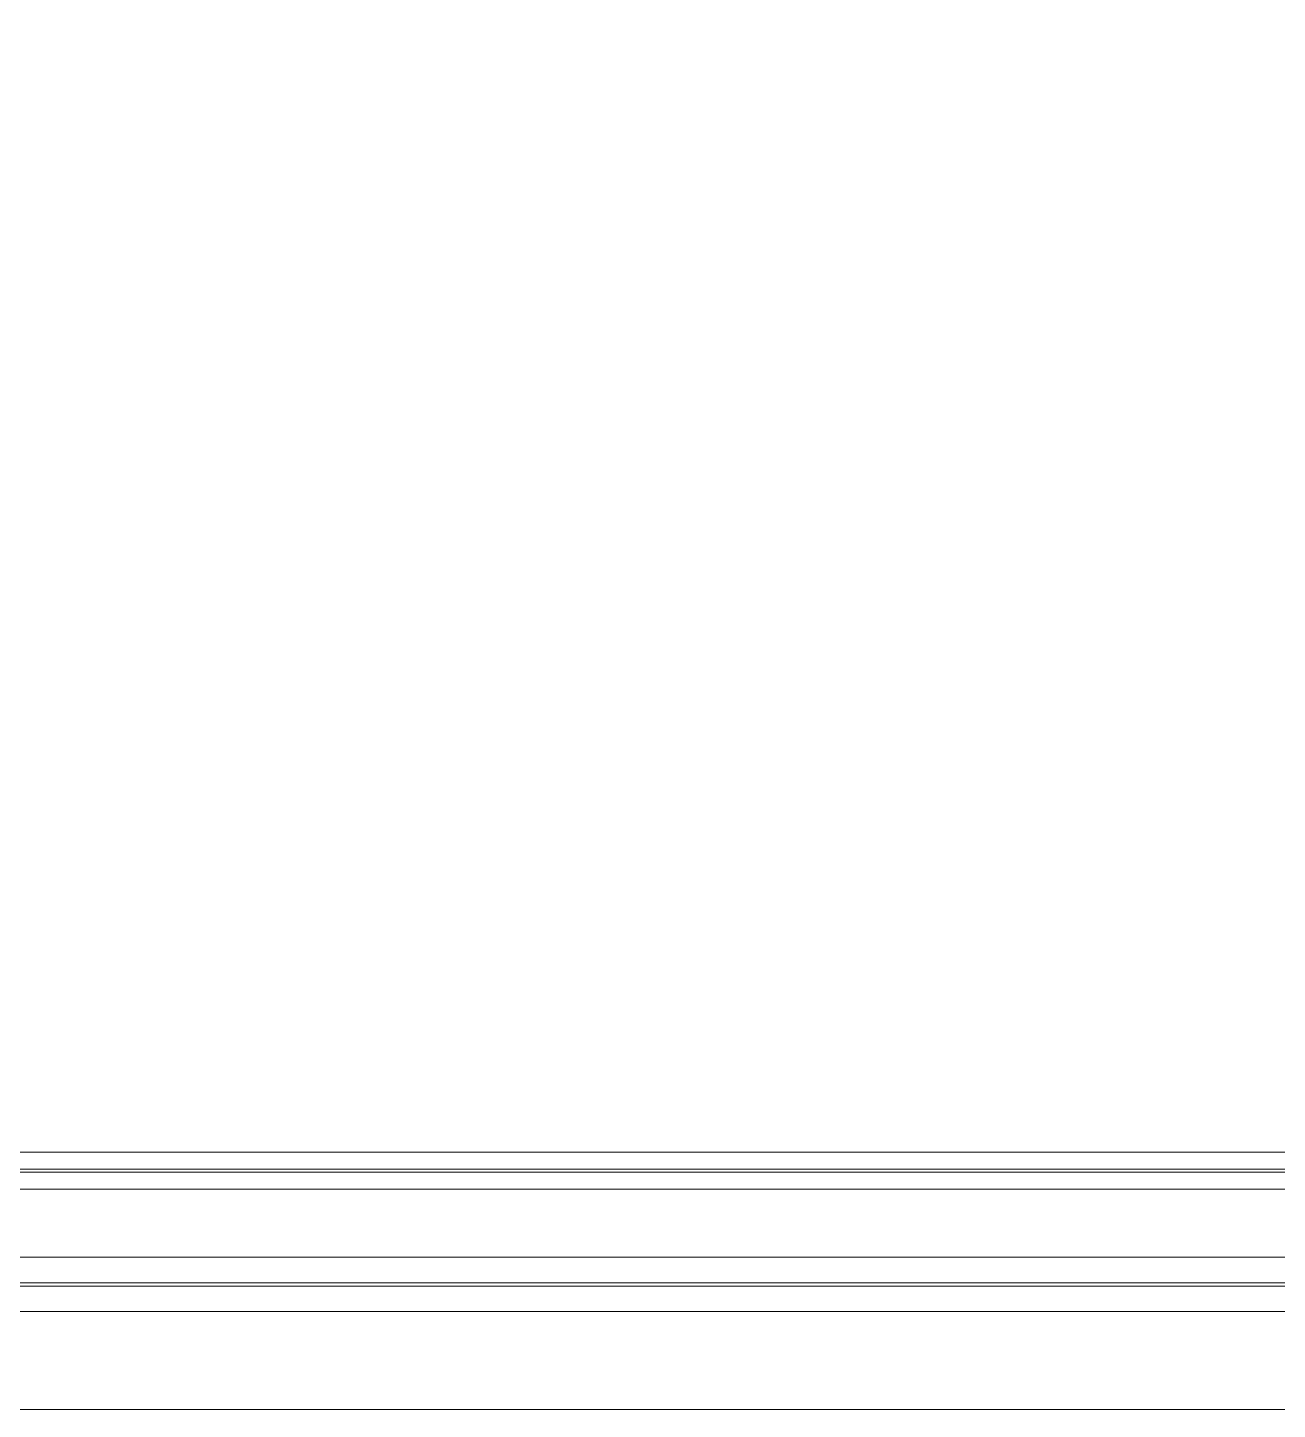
# Model space of a CAD drawing. Extents: x -2050 to 29725, y -1777 to 6820.
# Drawn here: x 13592.22 to 13621.61, y 320 to 352.5 of the extents above; entities that cross this region are included whole.
import ezdxf

# ---------------------------------------------------------------- set-up
doc = ezdxf.new("R2010")
doc.units = 0
doc.header["$LTSCALE"] = 25
doc.header["$MEASUREMENT"] = 0
doc.layers.get('0').update_dxf_attribs({"color": 9, "lineweight": 9})
for name, color, linetype, lineweight in [('06D', 9, 'Continuous', 9), ('10', 9, 'Continuous', 9), ('15', 9, 'Continuous', 9)]:
    doc.layers.add(name, color=color, linetype=linetype, lineweight=lineweight)

# ---------------------------------------------------------------- blocks, each defined once
blk = doc.blocks.new('*U303')
at = {"layer": '15'}
for p, q in [((1.469, -18.947), (96.943, -18.947)), ((1.469, -19.347), (96.943, -19.347)), ((1.469, -19.423), (96.943, -19.423)), ((1.469, -19.823), (96.943, -19.823)), ((1.469, -21.423), (96.943, -21.423)), ((1.469, -22.023), (96.943, -22.023)), ((1.469, -22.099), (96.943, -22.099)), ((1.469, -22.699), (96.943, -22.699))]:
    blk.add_line(p, q, dxfattribs=at)
blk = doc.blocks.new('p-2. kat planı')
at = {"layer": '06D'}
blk.add_lwpolyline([(13047.5, 1124.027), (13047.5, 320), (15478.819, 320)], dxfattribs=at)
at = {"layer": '10'}
blk.add_blockref('*U303', (13579.167, 345), dxfattribs=at)

msp = doc.modelspace()

# ---------------------------------------------------------------- block references
msp.add_blockref('p-2. kat planı', (0, 0))

doc.saveas('drawing.dxf')
